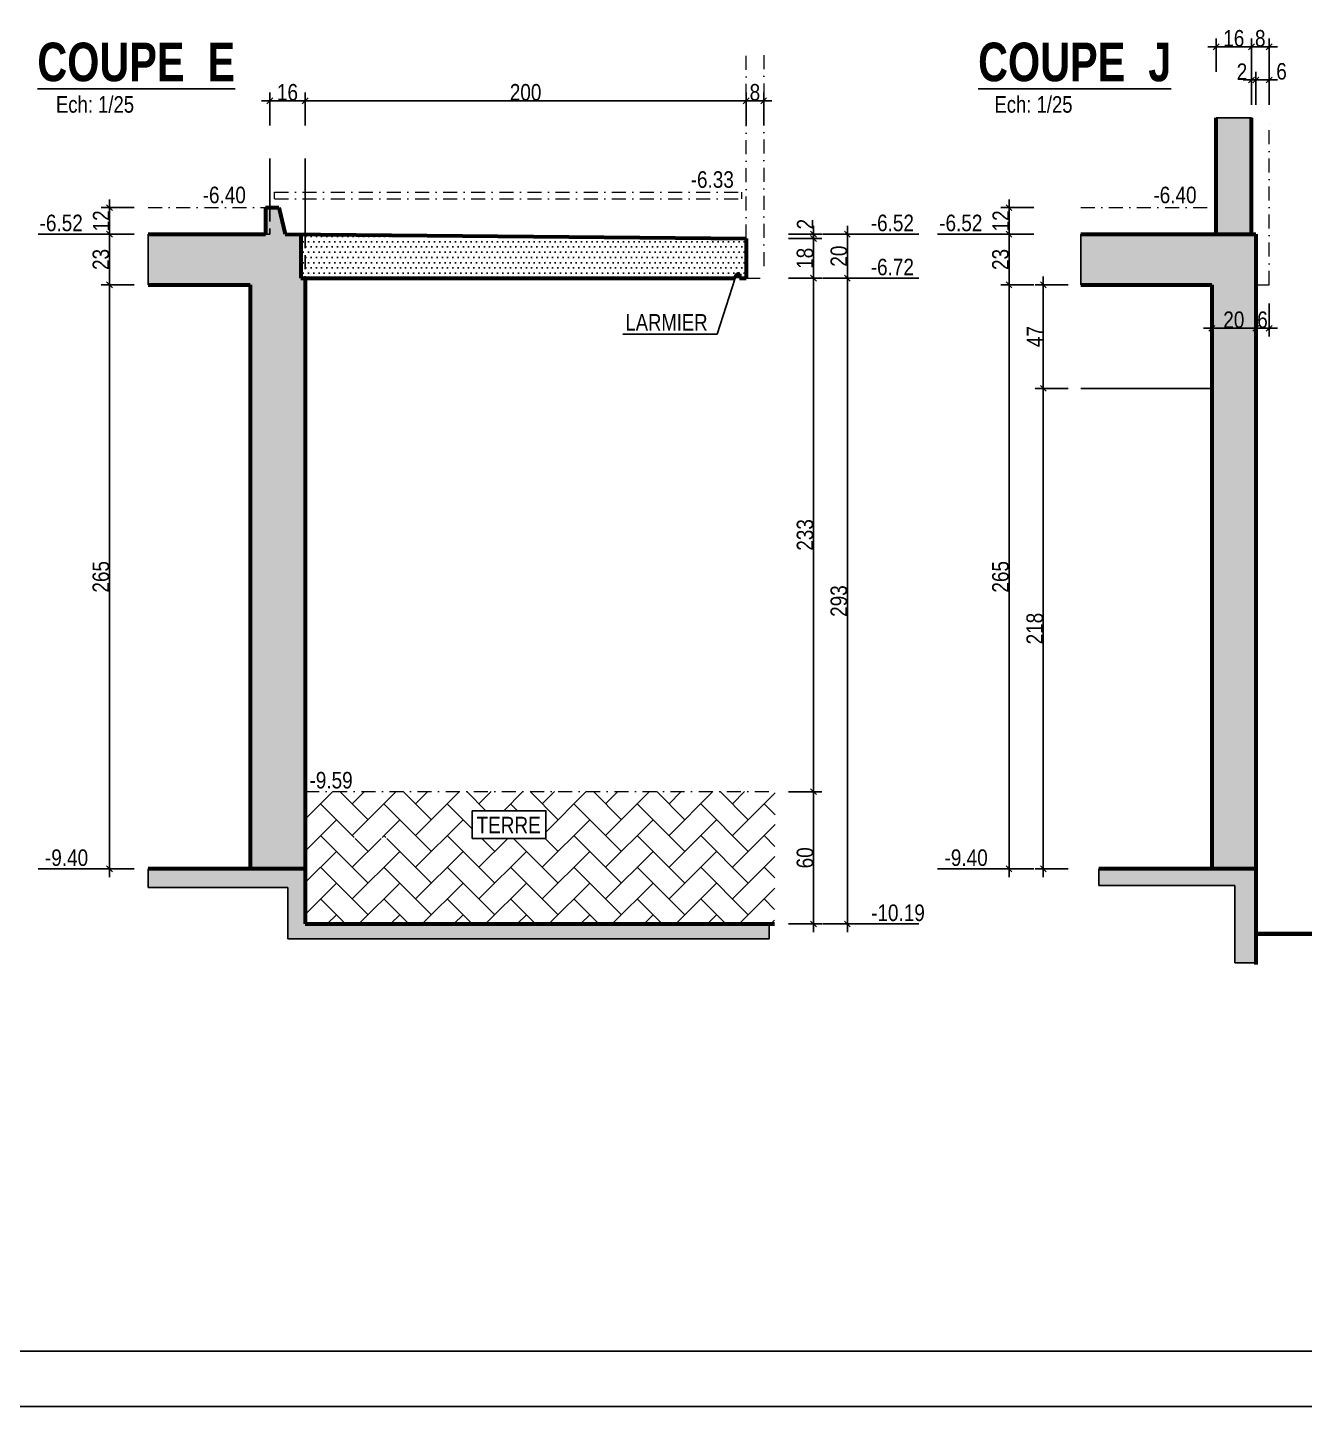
# Model space of a CAD drawing. Header units: millimetres. Extents: x 16050 to 21990, y -27198 to -22998.
# Drawn here: x 18203 to 19361, y -27198 to -25947 of the extents above; entities that cross this region are included whole.
import ezdxf
from ezdxf.enums import TextEntityAlignment as Align

# ---------------------------------------------------------------- set-up
doc = ezdxf.new("R2010")
doc.units = ezdxf.units.MM
doc.linetypes.add('CACHEX2', pattern=[19.05, 12.7, -6.35])
doc.linetypes.add('TIRETPTX2', pattern=[50.8, 25.4, -12.7, 0, -12.7])
for name, color, linetype in [('01-Cad  2', 1, 'Continuous'), ('01_cote_gen', 4, 'Continuous'), ('01_linteaux', 2, 'Continuous'), ('01_murs_sup', 2, 'CACHEX2'), ('01_poch_BN', 9, 'Continuous'), ('01_poch_murs', 253, 'Continuous'), ('01_texte', 230, 'Continuous'), ('AA_COTES', 2, 'Continuous')]:
    doc.layers.add(name, color=color, linetype=linetype)
doc.layers.add('01_murs_coup', color=5, linetype='Continuous', lineweight=60)
doc.layers.add('01_tram_axes', color=2, linetype='TIRETPTX2', lineweight=9)
doc.styles.add('ARIAL NA', font='ARIALN.TTF')
doc.styles.add('impact', font='impact.ttf')
doc.styles.add('MATTE_TXT', font='arial.ttf')
doc.styles.add('STYLE2', font='ARIALN.TTF')
doc.dimstyles.new('JB25', dxfattribs={"dimscale": 0.1, "dimtxt": 150, "dimasz": 15, "dimexe": 0.1, "dimexo": 0.1, "dimgap": 0.09, "dimtad": 1, "dimdec": 1, "dimlfac": 0.5, "dimdsep": 46, "dimtxsty": 'STYLE2', "dimblk1": 'BOND_G', "dimblk2": 'BOND_D', "dimsah": 1, "dimcen": 1.5, "dimdle": 0.01, "dimse1": 1, "dimse2": 1, "dimclrd": 4, "dimclre": 2, "dimclrt": 6, "dimazin": 2, "dimtfac": 2.333333, "dimtdec": 1, "dimtix": 1, "dimtmove": 2, "dimatfit": 3, "dimldrblk": 'BOND_G', "dimfxl": 1, "dimtolj": 1, "dimtzin": 0, "dimarcsym": 0})

# ---------------------------------------------------------------- blocks, each defined once
blk = doc.blocks.new('BOND_G')
at = {"layer": 'AA_COTES', "color": 0}
for p, q in [((0, -5), (0, 15)), ((5, 0), (-5, 0)), ((1.77, 1.77), (-1.77, -1.77))]:
    blk.add_line(p, q, dxfattribs=at)
blk = doc.blocks.new('BOND_D')
at = {"layer": 'AA_COTES', "color": 0}
for p, q in [((5, 0), (-5, 0)), ((-1.77, -1.77), (1.77, 1.77)), ((0, 5), (0, -15))]:
    blk.add_line(p, q, dxfattribs=at)
blk = doc.blocks.new('*D7520')
at = {"layer": '01_cote_gen', "color": 4, "lineweight": -2, "transparency": 16777216}
blk.add_line((18276.8, -26179.1), (18276.8, -26136.1), dxfattribs=at)
at = {"layer": 'Defpoints', "color": 0, "transparency": 16777216}
for p in [(18276.8, -26134.6), (18302.3, -26134.6), (18302.3, -26180.6)]:
    blk.add_point(p, dxfattribs=at)
at = {"layer": '01_cote_gen', "color": 4, "lineweight": -2, "transparency": 16777216, "xscale": 1.5, "yscale": 1.5, "zscale": 1.5}
for name, p, rotation in [('BOND_D', (18276.8, -26134.6), 90), ('BOND_G', (18276.8, -26180.6), 270)]:
    blk.add_blockref(name, p, dxfattribs=dict(at, rotation=rotation))
at = {"layer": '01_cote_gen', "color": 6, "lineweight": 0, "transparency": 16777216, "insert": (18269.1, -26157.6), "char_height": 15, "attachment_point": 5, "rotation": 90, "style": 'STYLE2'}
blk.add_mtext('\\A1;23', dxfattribs=at)
blk = doc.blocks.new('*D7521')
at = {"layer": '01_cote_gen', "color": 4, "lineweight": -2, "transparency": 16777216}
blk.add_line((18423.8, -26013.6), (18452.8, -26013.6), dxfattribs=at)
at = {"layer": 'Defpoints', "color": 0, "transparency": 16777216}
for p in [(18422.3, -26014.1), (18454.3, -26013.6), (18454.3, -26014.1)]:
    blk.add_point(p, dxfattribs=at)
at = {"layer": '01_cote_gen', "color": 4, "lineweight": -2, "transparency": 16777216, "xscale": 1.5, "yscale": 1.5, "zscale": 1.5, "rotation": 180}
blk.add_blockref('BOND_G', (18422.3, -26013.6), dxfattribs=at)
at = {"layer": '01_cote_gen', "color": 4, "lineweight": -2, "transparency": 16777216, "xscale": 1.5, "yscale": 1.5, "zscale": 1.5}
blk.add_blockref('BOND_D', (18454.3, -26013.6), dxfattribs=at)
at = {"layer": '01_cote_gen', "color": 6, "lineweight": 0, "transparency": 16777216, "insert": (18438.3, -26006), "char_height": 15, "attachment_point": 5, "style": 'STYLE2'}
blk.add_mtext('\\A1;16', dxfattribs=at)
blk = doc.blocks.new('*D7522')
at = {"layer": '01_cote_gen', "color": 4, "lineweight": -2, "transparency": 16777216}
blk.add_line((18276.8, -26709.1), (18276.8, -26182.1), dxfattribs=at)
at = {"layer": 'Defpoints', "color": 0, "transparency": 16777216}
for p in [(18276.8, -26180.6), (18299.3, -26180.6), (18299.3, -26710.6)]:
    blk.add_point(p, dxfattribs=at)
at = {"layer": '01_cote_gen', "color": 4, "lineweight": -2, "transparency": 16777216, "xscale": 1.5, "yscale": 1.5, "zscale": 1.5}
for name, p, rotation in [('BOND_D', (18276.8, -26180.6), 90), ('BOND_G', (18276.8, -26710.6), 270)]:
    blk.add_blockref(name, p, dxfattribs=dict(at, rotation=rotation))
at = {"layer": '01_cote_gen', "color": 6, "lineweight": 0, "transparency": 16777216, "insert": (18269.1, -26445.6), "char_height": 15, "attachment_point": 5, "rotation": 90, "style": 'STYLE2'}
blk.add_mtext('\\A1;265', dxfattribs=at)
blk = doc.blocks.new('*D7523')
at = {"layer": '01_cote_gen', "color": 4, "lineweight": -2, "ltscale": 0.1, "transparency": 16777216}
blk.add_line((18276.8, -26133.1), (18276.8, -26112.1), dxfattribs=at)
at = {"layer": 'Defpoints', "color": 0, "ltscale": 0.1, "transparency": 16777216}
for p in [(18276.8, -26110.6), (18321.9, -26110.6), (18321.9, -26134.6)]:
    blk.add_point(p, dxfattribs=at)
at = {"layer": '01_cote_gen', "color": 4, "lineweight": -2, "ltscale": 0.1, "transparency": 16777216, "xscale": 1.5, "yscale": 1.5, "zscale": 1.5}
for name, p, rotation in [('BOND_D', (18276.8, -26110.6), 90), ('BOND_G', (18276.8, -26134.6), 270)]:
    blk.add_blockref(name, p, dxfattribs=dict(at, rotation=rotation))
at = {"layer": '01_cote_gen', "color": 6, "ltscale": 0.1, "transparency": 16777216, "insert": (18269.3, -26122.6), "char_height": 15, "attachment_point": 5, "rotation": 90, "style": 'STYLE2'}
blk.add_mtext('\\A1;12', dxfattribs=at)
blk = doc.blocks.new('*D7524')
at = {"layer": '01_cote_gen', "color": 4, "lineweight": -2, "ltscale": 0.1, "transparency": 16777216}
blk.add_line((18946.2, -26176.1), (18946.2, -26759.1), dxfattribs=at)
at = {"layer": 'Defpoints', "color": 0, "ltscale": 0.1, "transparency": 16777216}
for p in [(18854.3, -26174.6), (18854.3, -26760.6), (18946.2, -26760.6)]:
    blk.add_point(p, dxfattribs=at)
at = {"layer": '01_cote_gen', "color": 4, "lineweight": -2, "ltscale": 0.1, "transparency": 16777216, "xscale": 1.5, "yscale": 1.5, "zscale": 1.5}
for name, p, rotation in [('BOND_G', (18946.2, -26174.6), 90), ('BOND_D', (18946.2, -26760.6), 270)]:
    blk.add_blockref(name, p, dxfattribs=dict(at, rotation=rotation))
at = {"layer": '01_cote_gen', "color": 6, "ltscale": 0.1, "transparency": 16777216, "insert": (18938.5, -26467.6), "char_height": 15, "attachment_point": 5, "rotation": 90, "style": 'STYLE2'}
blk.add_mtext('\\A1;293', dxfattribs=at)
blk = doc.blocks.new('*D7525')
at = {"layer": '01_cote_gen', "color": 4, "lineweight": -2, "ltscale": 0.1, "transparency": 16777216}
blk.add_line((18946.2, -26136.1), (18946.2, -26173.1), dxfattribs=at)
at = {"layer": 'Defpoints', "color": 0, "ltscale": 0.1, "transparency": 16777216}
for p in [(18418.3, -26134.6), (18466.9, -26174.6), (18946.2, -26174.6)]:
    blk.add_point(p, dxfattribs=at)
at = {"layer": '01_cote_gen', "color": 4, "lineweight": -2, "ltscale": 0.1, "transparency": 16777216, "xscale": 1.5, "yscale": 1.5, "zscale": 1.5}
for name, p, rotation in [('BOND_G', (18946.2, -26134.6), 90), ('BOND_D', (18946.2, -26174.6), 270)]:
    blk.add_blockref(name, p, dxfattribs=dict(at, rotation=rotation))
at = {"layer": '01_cote_gen', "color": 6, "ltscale": 0.1, "transparency": 16777216, "insert": (18938.5, -26154.6), "char_height": 15, "attachment_point": 5, "rotation": 90, "style": 'STYLE2'}
blk.add_mtext('\\A1;20', dxfattribs=at)
blk = doc.blocks.new('*D7526')
at = {"layer": '01_cote_gen', "color": 4, "lineweight": -2, "ltscale": 0.1, "transparency": 16777216}
blk.add_line((18915.4, -26140.1), (18915.4, -26173.1), dxfattribs=at)
at = {"layer": 'Defpoints', "color": 0, "ltscale": 0.1, "transparency": 16777216}
for p in [(18900.4, -26138.6), (18844.3, -26174.6), (18915.4, -26174.6)]:
    blk.add_point(p, dxfattribs=at)
at = {"layer": '01_cote_gen', "color": 4, "lineweight": -2, "ltscale": 0.1, "transparency": 16777216, "xscale": 1.5, "yscale": 1.5, "zscale": 1.5}
for name, p, rotation in [('BOND_G', (18915.4, -26138.6), 90), ('BOND_D', (18915.4, -26174.6), 270)]:
    blk.add_blockref(name, p, dxfattribs=dict(at, rotation=rotation))
at = {"layer": '01_cote_gen', "color": 6, "ltscale": 0.1, "transparency": 16777216, "insert": (18907.8, -26156.6), "char_height": 15, "attachment_point": 5, "rotation": 90, "style": 'STYLE2'}
blk.add_mtext('\\A1;18', dxfattribs=at)
blk = doc.blocks.new('*D7519')
at = {"layer": '01_cote_gen', "color": 4, "lineweight": -2, "ltscale": 0.1, "transparency": 16777216}
blk.add_line((18915.4, -26136.1), (18915.4, -26137.1), dxfattribs=at)
at = {"layer": 'Defpoints', "color": 0, "ltscale": 0.1, "transparency": 16777216}
for p in [(18923.7, -26134.6), (18915.4, -26138.6), (18922.9, -26138.6)]:
    blk.add_point(p, dxfattribs=at)
at = {"layer": '01_cote_gen', "color": 4, "lineweight": -2, "ltscale": 0.1, "transparency": 16777216, "xscale": 1.5, "yscale": 1.5, "zscale": 1.5}
for name, p, rotation in [('BOND_G', (18915.4, -26134.6), 90), ('BOND_D', (18915.4, -26138.6), 270)]:
    blk.add_blockref(name, p, dxfattribs=dict(at, rotation=rotation))
at = {"layer": '01_cote_gen', "color": 6, "ltscale": 0.1, "transparency": 16777216, "insert": (18907.9, -26125.6), "char_height": 15, "attachment_point": 5, "rotation": 90, "style": 'STYLE2'}
blk.add_mtext('\\A1;2', dxfattribs=at)
blk = doc.blocks.new('*D7527')
at = {"layer": '01_cote_gen', "color": 4, "lineweight": -2, "ltscale": 0.1, "transparency": 16777216}
blk.add_line((18915.4, -26176.1), (18915.4, -26639.1), dxfattribs=at)
at = {"layer": 'Defpoints', "color": 0, "ltscale": 0.1, "transparency": 16777216}
for p in [(18854.3, -26174.6), (18864.5, -26640.6), (18915.4, -26640.6)]:
    blk.add_point(p, dxfattribs=at)
at = {"layer": '01_cote_gen', "color": 4, "lineweight": -2, "ltscale": 0.1, "transparency": 16777216, "xscale": 1.5, "yscale": 1.5, "zscale": 1.5}
for name, p, rotation in [('BOND_G', (18915.4, -26174.6), 90), ('BOND_D', (18915.4, -26640.6), 270)]:
    blk.add_blockref(name, p, dxfattribs=dict(at, rotation=rotation))
at = {"layer": '01_cote_gen', "color": 6, "ltscale": 0.1, "transparency": 16777216, "insert": (18907.8, -26407.6), "char_height": 15, "attachment_point": 5, "rotation": 90, "style": 'STYLE2'}
blk.add_mtext('\\A1;233', dxfattribs=at)
blk = doc.blocks.new('*D7528')
at = {"layer": '01_cote_gen', "color": 4, "lineweight": -2, "ltscale": 0.1, "transparency": 16777216}
blk.add_line((18915.4, -26642.1), (18915.4, -26759.1), dxfattribs=at)
at = {"layer": 'Defpoints', "color": 0, "ltscale": 0.1, "transparency": 16777216}
for p in [(18892.9, -26640.6), (18880, -26760.6), (18915.4, -26760.6)]:
    blk.add_point(p, dxfattribs=at)
at = {"layer": '01_cote_gen', "color": 4, "lineweight": -2, "ltscale": 0.1, "transparency": 16777216, "xscale": 1.5, "yscale": 1.5, "zscale": 1.5}
for name, p, rotation in [('BOND_G', (18915.4, -26640.6), 90), ('BOND_D', (18915.4, -26760.6), 270)]:
    blk.add_blockref(name, p, dxfattribs=dict(at, rotation=rotation))
at = {"layer": '01_cote_gen', "color": 6, "ltscale": 0.1, "transparency": 16777216, "insert": (18907.8, -26700.6), "char_height": 15, "attachment_point": 5, "rotation": 90, "style": 'STYLE2'}
blk.add_mtext('\\A1;60', dxfattribs=at)
blk = doc.blocks.new('*D7529')
at = {"layer": '01_cote_gen', "color": 4, "lineweight": -2, "ltscale": 0.1, "transparency": 16777216}
blk.add_line((18455.8, -26013.6), (18852.8, -26013.6), dxfattribs=at)
at = {"layer": 'Defpoints', "color": 0, "ltscale": 0.1, "transparency": 16777216}
for p in [(18854.3, -26013.6), (18454.3, -26036.1), (18854.3, -26076.1)]:
    blk.add_point(p, dxfattribs=at)
at = {"layer": '01_cote_gen', "color": 4, "lineweight": -2, "ltscale": 0.1, "transparency": 16777216, "xscale": 1.5, "yscale": 1.5, "zscale": 1.5, "rotation": 180}
blk.add_blockref('BOND_G', (18454.3, -26013.6), dxfattribs=at)
at = {"layer": '01_cote_gen', "color": 4, "lineweight": -2, "ltscale": 0.1, "transparency": 16777216, "xscale": 1.5, "yscale": 1.5, "zscale": 1.5}
blk.add_blockref('BOND_D', (18854.3, -26013.6), dxfattribs=at)
at = {"layer": '01_cote_gen', "color": 6, "ltscale": 0.1, "transparency": 16777216, "insert": (18654.3, -26006), "char_height": 15, "attachment_point": 5, "style": 'STYLE2'}
blk.add_mtext('\\A1;200', dxfattribs=at)
blk = doc.blocks.new('*D7530')
at = {"layer": '01_cote_gen', "color": 4, "lineweight": -2, "ltscale": 0.1, "transparency": 16777216}
blk.add_line((18855.8, -26013.6), (18868.8, -26013.6), dxfattribs=at)
at = {"layer": 'Defpoints', "color": 0, "ltscale": 0.1, "transparency": 16777216}
for p in [(18854.3, -26021.1), (18870.3, -26013.6), (18870.3, -26063)]:
    blk.add_point(p, dxfattribs=at)
at = {"layer": '01_cote_gen', "color": 4, "lineweight": -2, "ltscale": 0.1, "transparency": 16777216, "xscale": 1.5, "yscale": 1.5, "zscale": 1.5, "rotation": 180}
blk.add_blockref('BOND_G', (18854.3, -26013.6), dxfattribs=at)
at = {"layer": '01_cote_gen', "color": 4, "lineweight": -2, "ltscale": 0.1, "transparency": 16777216, "xscale": 1.5, "yscale": 1.5, "zscale": 1.5}
blk.add_blockref('BOND_D', (18870.3, -26013.6), dxfattribs=at)
at = {"layer": '01_cote_gen', "color": 6, "ltscale": 0.1, "transparency": 16777216, "insert": (18862.3, -26006), "char_height": 15, "attachment_point": 5, "style": 'STYLE2'}
blk.add_mtext('\\A1;8', dxfattribs=at)
blk = doc.blocks.new('*D7531')
at = {"layer": '01_cote_gen', "color": 4, "lineweight": -2, "transparency": 16777216}
blk.add_line((19092.8, -26179.1), (19092.8, -26136.1), dxfattribs=at)
at = {"layer": 'Defpoints', "color": 0, "transparency": 16777216}
for p in [(19092.8, -26134.6), (19118.3, -26134.6), (19118.3, -26180.6)]:
    blk.add_point(p, dxfattribs=at)
at = {"layer": '01_cote_gen', "color": 4, "lineweight": -2, "transparency": 16777216, "xscale": 1.5, "yscale": 1.5, "zscale": 1.5}
for name, p, rotation in [('BOND_D', (19092.8, -26134.6), 90), ('BOND_G', (19092.8, -26180.6), 270)]:
    blk.add_blockref(name, p, dxfattribs=dict(at, rotation=rotation))
at = {"layer": '01_cote_gen', "color": 6, "lineweight": 0, "transparency": 16777216, "insert": (19085.1, -26157.6), "char_height": 15, "attachment_point": 5, "rotation": 90, "style": 'STYLE2'}
blk.add_mtext('\\A1;23', dxfattribs=at)
blk = doc.blocks.new('*D7532')
at = {"layer": '01_cote_gen', "color": 4, "lineweight": -2, "transparency": 16777216}
blk.add_line((19092.8, -26709.1), (19092.8, -26182.1), dxfattribs=at)
at = {"layer": 'Defpoints', "color": 0, "transparency": 16777216}
for p in [(19092.8, -26180.6), (19115.3, -26180.6), (19115.3, -26710.6)]:
    blk.add_point(p, dxfattribs=at)
at = {"layer": '01_cote_gen', "color": 4, "lineweight": -2, "transparency": 16777216, "xscale": 1.5, "yscale": 1.5, "zscale": 1.5}
for name, p, rotation in [('BOND_D', (19092.8, -26180.6), 90), ('BOND_G', (19092.8, -26710.6), 270)]:
    blk.add_blockref(name, p, dxfattribs=dict(at, rotation=rotation))
at = {"layer": '01_cote_gen', "color": 6, "lineweight": 0, "transparency": 16777216, "insert": (19085.1, -26445.6), "char_height": 15, "attachment_point": 5, "rotation": 90, "style": 'STYLE2'}
blk.add_mtext('\\A1;265', dxfattribs=at)
blk = doc.blocks.new('*D7533')
at = {"layer": '01_cote_gen', "color": 4, "lineweight": -2, "ltscale": 0.1, "transparency": 16777216}
blk.add_line((19092.8, -26133.1), (19092.8, -26112.1), dxfattribs=at)
at = {"layer": 'Defpoints', "color": 0, "ltscale": 0.1, "transparency": 16777216}
for p in [(19092.8, -26110.6), (19115.3, -26110.6), (19115.3, -26134.6)]:
    blk.add_point(p, dxfattribs=at)
at = {"layer": '01_cote_gen', "color": 4, "lineweight": -2, "ltscale": 0.1, "transparency": 16777216, "xscale": 1.5, "yscale": 1.5, "zscale": 1.5}
for name, p, rotation in [('BOND_D', (19092.8, -26110.6), 90), ('BOND_G', (19092.8, -26134.6), 270)]:
    blk.add_blockref(name, p, dxfattribs=dict(at, rotation=rotation))
at = {"layer": '01_cote_gen', "color": 6, "ltscale": 0.1, "transparency": 16777216, "insert": (19085.3, -26122.6), "char_height": 15, "attachment_point": 5, "rotation": 90, "style": 'STYLE2'}
blk.add_mtext('\\A1;12', dxfattribs=at)
blk = doc.blocks.new('*D7534')
at = {"layer": '01_cote_gen', "color": 4, "lineweight": -2, "ltscale": 0.1, "transparency": 16777216}
blk.add_line((19282.2, -25964.7), (19311.2, -25964.7), dxfattribs=at)
at = {"layer": 'Defpoints', "color": 0, "ltscale": 0.1, "transparency": 16777216}
for p in [(19312.7, -25964.7), (19280.7, -25991.1), (19312.7, -25991.1)]:
    blk.add_point(p, dxfattribs=at)
at = {"layer": '01_cote_gen', "color": 4, "lineweight": -2, "ltscale": 0.1, "transparency": 16777216, "xscale": 1.5, "yscale": 1.5, "zscale": 1.5, "rotation": 180}
blk.add_blockref('BOND_G', (19280.7, -25964.7), dxfattribs=at)
at = {"layer": '01_cote_gen', "color": 4, "lineweight": -2, "ltscale": 0.1, "transparency": 16777216, "xscale": 1.5, "yscale": 1.5, "zscale": 1.5}
blk.add_blockref('BOND_D', (19312.7, -25964.7), dxfattribs=at)
at = {"layer": '01_cote_gen', "color": 6, "ltscale": 0.1, "transparency": 16777216, "insert": (19296.7, -25957), "char_height": 15, "attachment_point": 5, "style": 'STYLE2'}
blk.add_mtext('\\A1;16', dxfattribs=at)
blk = doc.blocks.new('*D7535')
at = {"layer": '01_cote_gen', "color": 4, "lineweight": -2, "ltscale": 0.1, "transparency": 16777216}
blk.add_line((19314.2, -25964.7), (19327.2, -25964.7), dxfattribs=at)
at = {"layer": 'Defpoints', "color": 0, "ltscale": 0.1, "transparency": 16777216}
for p in [(19312.7, -25972.2), (19328.7, -25964.7), (19328.7, -25991.1)]:
    blk.add_point(p, dxfattribs=at)
at = {"layer": '01_cote_gen', "color": 4, "lineweight": -2, "ltscale": 0.1, "transparency": 16777216, "xscale": 1.5, "yscale": 1.5, "zscale": 1.5, "rotation": 180}
blk.add_blockref('BOND_G', (19312.7, -25964.7), dxfattribs=at)
at = {"layer": '01_cote_gen', "color": 4, "lineweight": -2, "ltscale": 0.1, "transparency": 16777216, "xscale": 1.5, "yscale": 1.5, "zscale": 1.5}
blk.add_blockref('BOND_D', (19328.7, -25964.7), dxfattribs=at)
at = {"layer": '01_cote_gen', "color": 6, "ltscale": 0.1, "transparency": 16777216, "insert": (19320.7, -25957), "char_height": 15, "attachment_point": 5, "style": 'STYLE2'}
blk.add_mtext('\\A1;8', dxfattribs=at)
blk = doc.blocks.new('*D7536')
at = {"layer": '01_cote_gen', "color": 4, "lineweight": -2, "ltscale": 0.1, "transparency": 16777216}
blk.add_line((19314.2, -25994.7), (19315.2, -25994.7), dxfattribs=at)
at = {"layer": 'Defpoints', "color": 0, "ltscale": 0.1, "transparency": 16777216}
for p in [(19316.7, -25994.7), (19312.7, -26037.7), (19316.7, -26090.5)]:
    blk.add_point(p, dxfattribs=at)
at = {"layer": '01_cote_gen', "color": 4, "lineweight": -2, "ltscale": 0.1, "transparency": 16777216, "xscale": 1.5, "yscale": 1.5, "zscale": 1.5, "rotation": 180}
blk.add_blockref('BOND_G', (19312.7, -25994.7), dxfattribs=at)
at = {"layer": '01_cote_gen', "color": 4, "lineweight": -2, "ltscale": 0.1, "transparency": 16777216, "xscale": 1.5, "yscale": 1.5, "zscale": 1.5}
blk.add_blockref('BOND_D', (19316.7, -25994.7), dxfattribs=at)
at = {"layer": '01_cote_gen', "color": 6, "ltscale": 0.1, "transparency": 16777216, "insert": (19304.1, -25987.2), "char_height": 15, "attachment_point": 5, "style": 'STYLE2'}
blk.add_mtext('\\A1;2', dxfattribs=at)
blk = doc.blocks.new('*D7537')
at = {"layer": '01_cote_gen', "color": 4, "lineweight": -2, "ltscale": 0.1, "transparency": 16777216}
blk.add_line((19318.2, -25994.7), (19327.2, -25994.7), dxfattribs=at)
at = {"layer": 'Defpoints', "color": 0, "ltscale": 0.1, "transparency": 16777216}
for p in [(19328.7, -25994.7), (19316.7, -26002.2), (19328.7, -26002.2)]:
    blk.add_point(p, dxfattribs=at)
at = {"layer": '01_cote_gen', "color": 4, "lineweight": -2, "ltscale": 0.1, "transparency": 16777216, "xscale": 1.5, "yscale": 1.5, "zscale": 1.5, "rotation": 180}
blk.add_blockref('BOND_G', (19316.7, -25994.7), dxfattribs=at)
at = {"layer": '01_cote_gen', "color": 4, "lineweight": -2, "ltscale": 0.1, "transparency": 16777216, "xscale": 1.5, "yscale": 1.5, "zscale": 1.5}
blk.add_blockref('BOND_D', (19328.7, -25994.7), dxfattribs=at)
at = {"layer": '01_cote_gen', "color": 6, "ltscale": 0.1, "transparency": 16777216, "insert": (19340, -25987), "char_height": 15, "attachment_point": 5, "style": 'STYLE2'}
blk.add_mtext('\\A1;6', dxfattribs=at)
blk = doc.blocks.new('*D7538')
at = {"layer": '01_cote_gen', "color": 4, "lineweight": -2, "ltscale": 0.1, "transparency": 16777216}
blk.add_line((19327.2, -26220.1), (19318.2, -26220.1), dxfattribs=at)
at = {"layer": 'Defpoints', "color": 0, "ltscale": 0.1, "transparency": 16777216}
for p in [(19328.7, -26173.6), (19316.7, -26187.9), (19316.7, -26220.1)]:
    blk.add_point(p, dxfattribs=at)
at = {"layer": '01_cote_gen', "color": 4, "lineweight": -2, "ltscale": 0.1, "transparency": 16777216, "xscale": 1.5, "yscale": 1.5, "zscale": 1.5, "rotation": 180}
blk.add_blockref('BOND_D', (19316.7, -26220.1), dxfattribs=at)
at = {"layer": '01_cote_gen', "color": 4, "lineweight": -2, "ltscale": 0.1, "transparency": 16777216, "xscale": 1.5, "yscale": 1.5, "zscale": 1.5}
blk.add_blockref('BOND_G', (19328.7, -26220.1), dxfattribs=at)
at = {"layer": '01_cote_gen', "color": 6, "ltscale": 0.1, "transparency": 16777216, "insert": (19322.7, -26212.4), "char_height": 15, "attachment_point": 5, "style": 'STYLE2'}
blk.add_mtext('\\A1;6', dxfattribs=at)
blk = doc.blocks.new('*D7539')
at = {"layer": '01_cote_gen', "color": 4, "lineweight": -2, "ltscale": 0.1, "transparency": 16777216}
blk.add_line((19315.2, -26220.1), (19278.2, -26220.1), dxfattribs=at)
at = {"layer": 'Defpoints', "color": 0, "ltscale": 0.1, "transparency": 16777216}
for p in [(19276.7, -26190.6), (19316.7, -26190.6), (19276.7, -26220.1)]:
    blk.add_point(p, dxfattribs=at)
at = {"layer": '01_cote_gen', "color": 4, "lineweight": -2, "ltscale": 0.1, "transparency": 16777216, "xscale": 1.5, "yscale": 1.5, "zscale": 1.5, "rotation": 180}
blk.add_blockref('BOND_D', (19276.7, -26220.1), dxfattribs=at)
at = {"layer": '01_cote_gen', "color": 4, "lineweight": -2, "ltscale": 0.1, "transparency": 16777216, "xscale": 1.5, "yscale": 1.5, "zscale": 1.5}
blk.add_blockref('BOND_G', (19316.7, -26220.1), dxfattribs=at)
at = {"layer": '01_cote_gen', "color": 6, "ltscale": 0.1, "transparency": 16777216, "insert": (19296.7, -26212.4), "char_height": 15, "attachment_point": 5, "style": 'STYLE2'}
blk.add_mtext('\\A1;20', dxfattribs=at)
blk = doc.blocks.new('*D7540')
at = {"layer": '01_cote_gen', "color": 4, "lineweight": -2, "ltscale": 0.1, "transparency": 16777216}
blk.add_line((19123.9, -26273.1), (19123.9, -26182.1), dxfattribs=at)
at = {"layer": 'Defpoints', "color": 0, "ltscale": 0.1, "transparency": 16777216}
for p in [(19123.9, -26180.6), (19146.4, -26180.6), (19146.4, -26274.6)]:
    blk.add_point(p, dxfattribs=at)
at = {"layer": '01_cote_gen', "color": 4, "lineweight": -2, "ltscale": 0.1, "transparency": 16777216, "xscale": 1.5, "yscale": 1.5, "zscale": 1.5}
for name, p, rotation in [('BOND_D', (19123.9, -26180.6), 90), ('BOND_G', (19123.9, -26274.6), 270)]:
    blk.add_blockref(name, p, dxfattribs=dict(at, rotation=rotation))
at = {"layer": '01_cote_gen', "color": 6, "ltscale": 0.1, "transparency": 16777216, "insert": (19116.4, -26227.6), "char_height": 15, "attachment_point": 5, "rotation": 90, "style": 'STYLE2'}
blk.add_mtext('\\A1;47', dxfattribs=at)
blk = doc.blocks.new('*D7541')
at = {"layer": '01_cote_gen', "color": 4, "lineweight": -2, "ltscale": 0.1, "transparency": 16777216}
blk.add_line((19123.9, -26709.1), (19123.9, -26276.1), dxfattribs=at)
at = {"layer": 'Defpoints', "color": 0, "ltscale": 0.1, "transparency": 16777216}
for p in [(19123.9, -26274.6), (19131.4, -26274.6), (19174.3, -26710.6)]:
    blk.add_point(p, dxfattribs=at)
at = {"layer": '01_cote_gen', "color": 4, "lineweight": -2, "ltscale": 0.1, "transparency": 16777216, "xscale": 1.5, "yscale": 1.5, "zscale": 1.5}
for name, p, rotation in [('BOND_D', (19123.9, -26274.6), 90), ('BOND_G', (19123.9, -26710.6), 270)]:
    blk.add_blockref(name, p, dxfattribs=dict(at, rotation=rotation))
at = {"layer": '01_cote_gen', "color": 6, "ltscale": 0.1, "transparency": 16777216, "insert": (19116.2, -26492.6), "char_height": 15, "attachment_point": 5, "rotation": 90, "style": 'STYLE2'}
blk.add_mtext('\\A1;218', dxfattribs=at)

msp = doc.modelspace()

# ---------------------------------------------------------------- hatches: boundary and pattern name
at = {"layer": '01_linteaux', "ltscale": 10}
h = msp.add_hatch(dxfattribs=at)
h.set_pattern_fill('DOTS', color=256, scale=3)
h.set_pattern_definition([(0, (581.3434, -285.906), (2.38125, 4.7625), [0, -4.7625])])
edge = h.paths.add_edge_path()
edge.add_line((18854.32, -26138.56), (18450.32, -26134.74))
edge.add_line((18450.32, -26134.74), (18450.32, -26174.56))
edge.add_line((18450.32, -26174.56), (18844.32, -26174.56))
edge.add_arc((18848.32, -26174.56), 4, 90, 180, ccw=False)
edge.add_line((18848.32, -26170.56), (18848.32, -26174.56))
edge.add_line((18848.32, -26174.56), (18854.32, -26174.56))
edge.add_line((18854.32, -26174.56), (18854.32, -26138.56))
at = {"layer": '01_poch_BN', "ltscale": 200}
h = msp.add_hatch(color=256, dxfattribs=at)
h.dxf.hatch_style = 1
h.paths.add_polyline_path([(19316.72, -26134.56), (19157.84, -26134.56), (19157.84, -26180.56), (19276.72, -26180.56), (19276.72, -26710.57), (19316.72, -26710.57)])
h.paths.add_polyline_path([(19312.72, -26029), (19280.72, -26029), (19280.72, -26134.56), (19312.72, -26134.56)])
h.paths.add_polyline_path([(19316.72, -26710.57), (19174.29, -26710.57), (19174.29, -26725.8), (19297.5, -26725.8), (19297.5, -26795.9), (19316.72, -26795.9)])
h = msp.add_hatch(color=256, dxfattribs=at)
h.dxf.hatch_style = 1
h.paths.add_polyline_path([(18454.32, -26174.56), (18450.32, -26174.56), (18450.32, -26134.7), (18436.32, -26134.56), (18430.32, -26110.56), (18418.32, -26110.56), (18418.32, -26134.56), (18311.89, -26134.56), (18311.89, -26180.56), (18404.32, -26180.56), (18404.32, -26710.57), (18454.32, -26710.57)])
h = msp.add_hatch(color=256, dxfattribs=at)
h.dxf.hatch_style = 1
h.paths.add_polyline_path([(18454.32, -26710.57), (18311.89, -26710.57), (18311.89, -26727.47), (18438.68, -26727.47), (18438.68, -26774.1), (18875.16, -26774.1), (18875.16, -26760.56), (18454.32, -26760.56)])
at = {"layer": '01_poch_murs', "ltscale": 0.05}
h = msp.add_hatch(dxfattribs=at)
h.set_pattern_fill('AR-HBONE', color=256, scale=0.2)
h.set_pattern_definition([(45, (1025.007, -644.867), (3e-15, 28.73682), [60.96, -20.32]), (135, (1039.375, -630.499), (3e-15, 28.73682), [60.96, -20.32])])
h.paths.add_polyline_path([(18551.78, -26682.11), (18551.78, -26682.95), (18485.08, -26682.95), (18485.08, -26682.11)], flags=16)
h.paths.add_polyline_path([(18485.16, -26682.11), (18550.88, -26682.11)], flags=0)
h.paths.add_polyline_path([(18605.97, -26682.95), (18605.97, -26657.95), (18672.67, -26657.95), (18672.67, -26682.95)], flags=16)
h.paths.add_polyline_path([(18880.65, -26640.56), (18453.69, -26640.56), (18454.32, -26760.56), (18880.17, -26760.56)])

# ---------------------------------------------------------------- linework, layer by layer
at = {"layer": '01-Cad  2'}
for p, q in [((20939.58, -27148.43, -9.99), (16099.58, -27148.43, -9.99)), ((20939.58, -27198.43, -9.99), (16049.58, -27198.43, -9.99))]:
    msp.add_line(p, q, dxfattribs=at)
at = {"layer": '01_linteaux', "ltscale": 0.1}
for p, q in [((18422.32, -26066.06), (18422.32, -26110.56)), ((18454.32, -26066.06), (18454.32, -26134.56)), ((19157.84, -26274.56), (19276.72, -26274.56))]:
    msp.add_line(p, q, dxfattribs=at)
at = {"layer": '01_linteaux', "ltscale": 0.1, "const_width": 4}
msp.add_lwpolyline([(19316.72, -26769.68), (19388.36, -26769.68)], dxfattribs=at)
at = {"layer": '01_murs_coup'}
for p, q in [((19280.72, -26134.56), (19280.72, -26029)), ((19312.72, -26134.56), (19312.72, -26029)), ((18418.32, -26110.56), (18418.32, -26134.56)), ((18418.32, -26110.56), (18430.32, -26110.56)), ((18430.32, -26110.56), (18436.32, -26134.56)), ((18311.89, -26134.56), (18418.32, -26134.56)), ((18436.32, -26134.56), (18854.32, -26138.56)), ((18450.32, -26134.7), (18450.32, -26174.56)), ((19157.84, -26134.56), (19316.72, -26134.56)), ((19316.72, -26134.56), (19316.72, -26797.54)), ((18854.32, -26138.56), (18854.32, -26174.56)), ((18450.32, -26174.56), (18844.32, -26174.56)), ((18454.32, -26174.56), (18454.32, -26760.56)), ((18848.32, -26170.56), (18848.32, -26174.56)), ((18848.32, -26174.56), (18854.32, -26174.56)), ((18311.89, -26180.56), (18404.32, -26180.56)), ((18404.32, -26180.56), (18404.32, -26710.57)), ((19157.84, -26180.56), (19276.72, -26180.56)), ((19276.72, -26180.56), (19276.72, -26710.57)), ((18454.32, -26710.57), (18311.89, -26710.57)), ((18454.32, -26710.57), (18454.32, -26760.56)), ((19316.72, -26710.57), (19174.29, -26710.57)), ((18454.32, -26760.56), (18880.02, -26760.56))]:
    msp.add_line(p, q, dxfattribs=at)
msp.add_arc((18848.32, -26174.56), 4, 90, 180, dxfattribs=at)
at = {"layer": '01_murs_sup'}
for p, q in [((18422.32, -26110.56), (18422.32, -26134.56)), ((18418.32, -26134.56), (18422.32, -26134.56)), ((18454.32, -26134.56), (18454.32, -26174.56))]:
    msp.add_line(p, q, dxfattribs=at)
at = {"layer": '01_poch_BN', "ltscale": 200}
for p, q in [((19280.72, -26029), (19312.72, -26029)), ((18311.89, -26134.56), (18311.89, -26180.56)), ((19157.84, -26134.56), (19157.84, -26180.56)), ((18311.89, -26710.57), (18311.89, -26727.47)), ((19174.29, -26710.57), (19174.29, -26725.8)), ((19174.29, -26725.8), (19297.5, -26725.8)), ((19297.5, -26725.8), (19297.5, -26795.9)), ((18311.89, -26727.47), (18438.68, -26727.47)), ((18438.68, -26727.47), (18438.68, -26774.1)), ((18875.16, -26774.1), (18875.16, -26760.56)), ((18438.68, -26774.1), (18875.16, -26774.1)), ((19297.5, -26795.9), (19316.72, -26795.9))]:
    msp.add_line(p, q, dxfattribs=at)
at = {"layer": '01_texte'}
for p, q in [((18269.29, -26134.56), (18212.01, -26134.56)), ((19010.94, -26134.56), (18953.66, -26134.56)), ((19085.31, -26134.56), (19028.03, -26134.56)), ((18844.32, -26174.56), (18827.97, -26225.5)), ((19010.94, -26174.56), (18953.66, -26174.56)), ((18827.97, -26225.5), (18742.45, -26225.5)), ((18269.29, -26710.57), (18212.01, -26710.57)), ((19085.31, -26710.57), (19028.03, -26710.57)), ((19010.94, -26760.56), (18953.66, -26760.56))]:
    msp.add_line(p, q, dxfattribs=at)
msp.add_lwpolyline([(18605.97, -26657.95), (18672.67, -26657.95), (18672.67, -26682.95), (18605.97, -26682.95)], close=True, dxfattribs=at)
at = {"layer": '01_tram_axes', "ltscale": 0.5}
for p, q in [((18854.32, -26138.56), (18854.32, -25972.36)), ((18870.32, -25972.36), (18870.32, -26174.56)), ((19328.72, -26180.56), (19328.72, -26029)), ((18426.51, -26096.56), (18850.32, -26096.56)), ((18426.51, -26102.56), (18426.51, -26096.56)), ((18850.32, -26102.56), (18850.32, -26096.56)), ((18311.89, -26110.56), (18418.32, -26110.56)), ((18426.51, -26102.56), (18850.32, -26102.56)), ((19157.84, -26110.56), (19280.72, -26110.56)), ((18854.32, -26174.56), (18870.32, -26174.56)), ((19316.72, -26180.56), (19328.72, -26180.56)), ((18454.32, -26640.56), (18880.02, -26640.56))]:
    msp.add_line(p, q, dxfattribs=at)

# ---------------------------------------------------------------- texts
at = {"layer": '01_texte', "style": 'impact'}
for s, p in [('%%UCOUPE  E', (18301.11, -26006.36)), ('%%UCOUPE  J', (19152.4, -26006.36))]:
    msp.add_text(s, height=35, dxfattribs=at).set_placement(p, align=Align.BOTTOM_CENTER)
at = {"layer": '01_texte', "style": 'MATTE_TXT', "width": 0.8}
for s, p in [('Ech: 1/25', (18263.72, -26028.92)), ('Ech: 1/25', (19115.01, -26028.92)), ('LARMIER', (18782.12, -26226.66))]:
    msp.add_text(s, height=15, dxfattribs=at).set_placement(p, align=Align.BOTTOM_CENTER)
at = {"layer": '01_texte', "style": 'ARIAL NA'}
for s, p in [('-6.33', (18804.04, -26092.56)), ('-6.40', (18361.37, -26106.56)), ('-6.40', (19223.77, -26106.56)), ('-6.52', (18213.46, -26131.95)), ('-6.52', (18967.4, -26131.95)), ('-6.52', (19029.48, -26131.95)), ('-6.72', (18967.4, -26171.95)), ('-9.59', (18458.28, -26637.64)), ('TERRE', (18609.8, -26678.36)), ('-9.40', (18218.32, -26707.95)), ('-9.40', (19034.34, -26707.95)), ('-10.19', (18967.72, -26757.95))]:
    msp.add_text(s, height=15, dxfattribs=at).set_placement(p)

# ---------------------------------------------------------------- dimensions: what is measured, and where the dimension line sits
at = {"layer": '01_cote_gen', "ltscale": 0.1}
for base, p1, p2, picture, middle in [((19312.72, -25964.69), (19280.72, -25991.1), (19312.72, -25991.1), '*D7534', (19296.72, -25957.02)), ((19328.72, -25964.69), (19312.72, -25972.19), (19328.72, -25991.1), '*D7535', (19320.72, -25957.02)), ((18854.32, -26013.62), (18454.32, -26036.12), (18854.32, -26076.14), '*D7529', (18654.32, -26005.95)), ((18870.32, -26013.62), (18854.32, -26021.12), (18870.32, -26062.96), '*D7530', (18862.32, -26005.95)), ((19316.72, -26220.11), (19328.72, -26173.59), (19316.72, -26187.91), '*D7538', (19322.72, -26212.44)), ((19276.72, -26220.11), (19316.72, -26190.58), (19276.72, -26190.58), '*D7539', (19296.72, -26212.44))]:
    dim = msp.add_linear_dim(base=base, p1=p1, p2=p2, dimstyle='JB25', dxfattribs=at)
    dim.commit()
    dim.dimension.update_dxf_attribs({"geometry": picture, "text_midpoint": middle})
for base, p1, p2, picture, middle in [((19316.72, -25994.69), (19312.72, -26037.74), (19316.72, -26090.52), '*D7536', (19304.07, -25987.15)), ((19328.72, -25994.69), (19316.72, -26002.19), (19328.72, -26002.19), '*D7537', (19340, -25987.02))]:
    dim = msp.add_linear_dim(base=base, p1=p1, p2=p2, dimstyle='JB25', dxfattribs=at)
    dim.commit()
    dim.dimension.update_dxf_attribs({"geometry": picture, "text_midpoint": middle, "dimtype": 160})
at = {"layer": '01_cote_gen', "lineweight": 0}
dim = msp.add_linear_dim(base=(18454.32, -26013.62), p1=(18422.32, -26014.07), p2=(18454.32, -26014.07), dimstyle='JB25', dxfattribs=at)
dim.commit()
dim.dimension.update_dxf_attribs({"geometry": '*D7521', "text_midpoint": (18438.32, -26005.95)})
at = {"layer": '01_cote_gen', "ltscale": 0.1}
for base, p1, p2, picture, middle in [((18276.79, -26110.56), (18321.91, -26134.56), (18321.91, -26110.56), '*D7523', (18269.25, -26122.56)), ((19092.81, -26110.56), (19115.31, -26134.56), (19115.31, -26110.56), '*D7533', (19085.27, -26122.56)), ((18946.16, -26174.56), (18418.32, -26134.56), (18466.85, -26174.56), '*D7525', (18938.49, -26154.56)), ((18915.42, -26174.56), (18900.35, -26138.56), (18844.32, -26174.56), '*D7526', (18907.75, -26156.56)), ((18946.16, -26760.56), (18854.32, -26174.56), (18854.32, -26760.56), '*D7524', (18938.49, -26467.56)), ((18915.42, -26640.56), (18854.32, -26174.56), (18864.49, -26640.56), '*D7527', (18907.75, -26407.56)), ((19123.91, -26180.56), (19146.41, -26274.56), (19146.41, -26180.56), '*D7540', (19116.4, -26227.56)), ((19123.91, -26274.56), (19174.29, -26710.57), (19131.41, -26274.56), '*D7541', (19116.24, -26492.57)), ((18915.42, -26760.56), (18892.92, -26640.56), (18880.02, -26760.56), '*D7528', (18907.75, -26700.56))]:
    dim = msp.add_linear_dim(base=base, p1=p1, p2=p2, angle=90, dimstyle='JB25', dxfattribs=at)
    dim.commit()
    dim.dimension.update_dxf_attribs({"geometry": picture, "text_midpoint": middle})
dim = msp.add_linear_dim(base=(18915.42, -26138.56), p1=(18923.66, -26134.56), p2=(18922.92, -26138.56), angle=90, dimstyle='JB25', dxfattribs=at)
dim.commit()
dim.dimension.update_dxf_attribs({"geometry": '*D7519', "text_midpoint": (18907.88, -26125.57), "dimtype": 160})
at = {"layer": '01_cote_gen', "lineweight": 0}
for base, p1, p2, picture, middle in [((18276.79, -26134.56), (18302.29, -26180.56), (18302.29, -26134.56), '*D7520', (18269.12, -26157.56)), ((19092.81, -26134.56), (19118.31, -26180.56), (19118.31, -26134.56), '*D7531', (19085.14, -26157.56)), ((18276.79, -26180.56), (18299.29, -26710.57), (18299.29, -26180.56), '*D7522', (18269.12, -26445.57)), ((19092.81, -26180.56), (19115.31, -26710.57), (19115.31, -26180.56), '*D7532', (19085.14, -26445.57))]:
    dim = msp.add_linear_dim(base=base, p1=p1, p2=p2, angle=90, dimstyle='JB25', dxfattribs=at)
    dim.commit()
    dim.dimension.update_dxf_attribs({"geometry": picture, "text_midpoint": middle})

doc.saveas('drawing.dxf')
